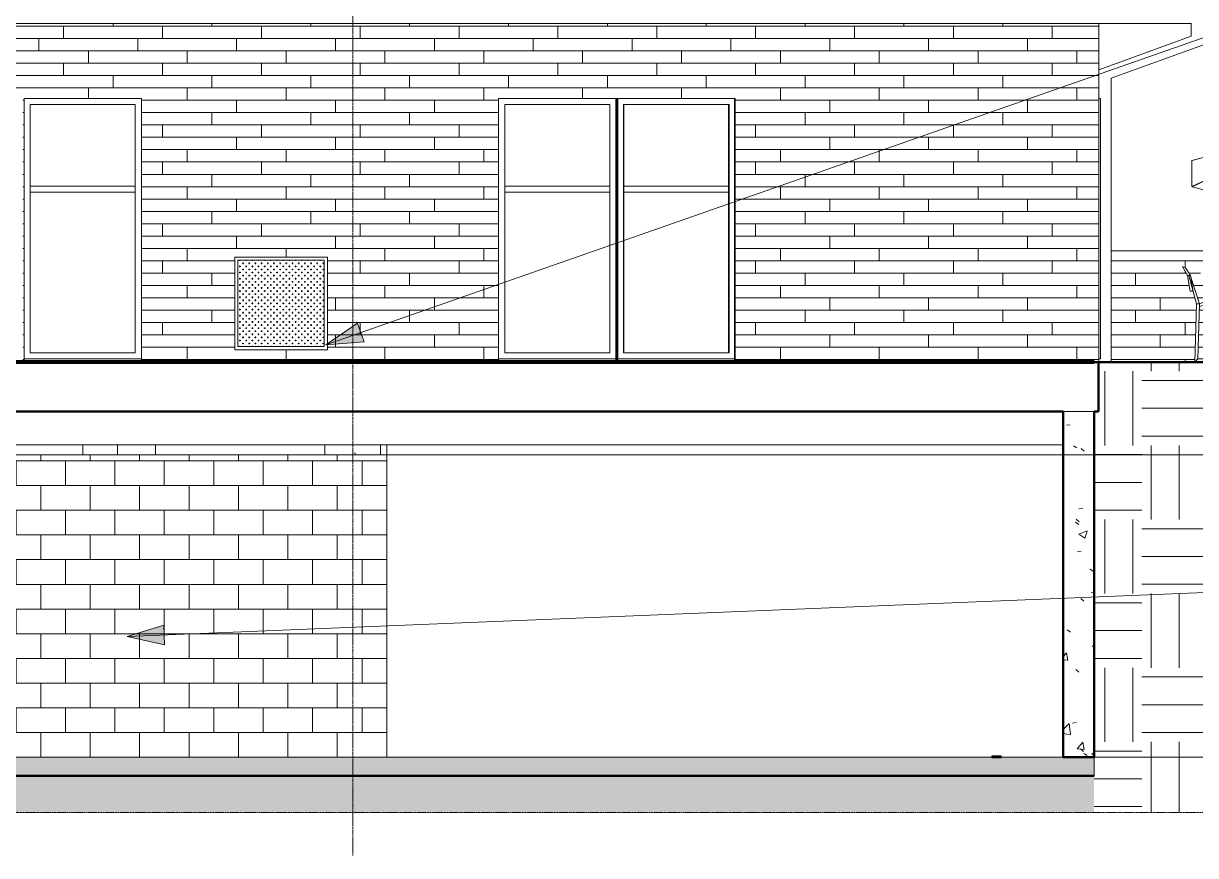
# Model space of a CAD drawing. Header units: inches. Extents: x -4169 to 1631, y -238 to 585.
# Drawn here: x 766 to 1145.4, y -159.8 to 109.7 of the extents above; entities that cross this region are included whole.
import ezdxf

# ---------------------------------------------------------------- set-up
doc = ezdxf.new("R2010")
doc.units = ezdxf.units.IN
doc.header["$MEASUREMENT"] = 0
doc.linetypes.add('Aligning Line 1_8_', pattern=[0.25, 0.125, -0.125])
doc.linetypes.add('Grid Line 1_2_', pattern=[0.875, 0.5, -0.125, 0.125, -0.125])
for name, color, linetype, lineweight in [('0-5', 10, 'Continuous', 5), ('0-6', 253, 'Continuous', 13), ('A-CLNG', 13, 'Continuous', 13), ('A-FLOR', 192, 'Continuous', 13), ('A-FLOR-2', 53, 'Continuous', 50), ('A-FLOR-LEVL-1', 51, 'Grid Line 1_2_', 9), ('A-FLOR-PATT-2', 9, 'Continuous', 9), ('A-GENM', 5, 'Continuous', 9), ('A-GENM-1', 53, 'Continuous', 50), ('A-GLAZ', 151, 'Continuous', 13), ('A-GLAZ-1', 151, 'Continuous', 9), ('A-WALL', 113, 'Continuous', 13), ('A-WALL-1', 253, 'Continuous', 13), ('A-WALL-2', 10, 'Continuous', 13), ('A-WALL-PATT-1', 111, 'Continuous', 9), ('A-WALL-PATT-2', 254, 'Continuous', 9), ('C-BLDG-PADS-1', 55, 'Continuous', 9), ('C-BLDG-PADS-2', 10, 'Continuous', 13), ('C-TOPO', 7, 'Continuous', 9), ('C-TOPO-1', 250, 'Continuous', 50), ('G-ANNO-SYMB', 111, 'Aligning Line 1_8_', 9), ('G-ANNO-SYMB-2', 147, 'Aligning Line 1_8_', 9), ('G-ANNO-TEXT', 231, 'Continuous', 9), ('G-IMPT', 8, 'Continuous', 9), ('L-SITE', 91, 'Continuous', 9), ('S-COLS', 52, 'Continuous', 9), ('S-FNDN', 32, 'Continuous', 13), ('S-FNDN-1', 53, 'Continuous', 50), ('S-GRID-1', 1, 'Grid Line 1_2_', 9)]:
    doc.layers.add(name, color=color, linetype=linetype, lineweight=lineweight)
pattern_1 = [(50, (0, 0), (27.5427, -2.40992), [2.88, -31.68]), (355, (0, 0), (-5.327844, 28.884266), [2.304, -25.344]), (100.451, (2.295, -0.2), (22.215316, 26.47393), [2.448, -26.924]), (46.184, (0, 7.68), (40.98187, -6.35642), [4.32, -47.52]), (96.636, (3.415, 7.15), (35.89075, 37.40619), [3.671, -40.386]), (351.184, (0, 7.68), (35.89097, 37.40622), [3.456, -38.016]), (21, (3.84, 5.76), (22.921036, -15.46073), [2.88, -31.68]), (326, (3.84, 5.76), (9.34353, 27.84574), [2.304, -25.344]), (71.451, (5.75, 4.472), (32.26477, 12.38442), [2.448, -26.924]), (37.5, (0, 0), (0.466855, 12.782707), [1.267, -23.77, 1.267, -24.461, -25.44]), (37.5, (0, 0), (0.466855, 12.782707), [-50.765, 1.267, -24.173]), (7.5, (0, 0), (10.10159, 15.14509), [1.267, -13.402, 1.267, -23.194, -9.696]), (7.5, (0, 0), (10.10159, 15.14509), [-39.13, 1.267, -8.429]), (327.5, (-8.563, 0), (20.499161, -0.86578), [1.267, -8.333, 1.267, -28.685, -39.744]), (327.5, (-8.563, 0), (20.499161, -0.86578), [-39.552, 1.267, -38.477]), (317.5, (-12.403, 0), (22.39478, 3.844288), [1.267, -11.213, 1.267, -18.624, -28.224]), (317.5, (-12.403, 0), (22.39478, 3.844288), [-32.371, 1.267, -26.957])]
pattern_2 = [(0, (0, 0), (24, 24), [24, -24]), (0, (0, 9), (24, 24), [24, -24]), (0, (0, 18), (24, 24), [24, -24]), (90, (3, 21), (-24, 24), [24, -24]), (90, (12, 21), (-24, 24), [24, -24]), (90, (21, 21), (-24, 24), [24, -24])]

# ---------------------------------------------------------------- blocks, each defined once
blk = doc.blocks.new('Parking_Stall_Multiple - STANDARD-1626801-BUILDING ELEVATION - SOUTH')
at = {"layer": 'A-GENM-1'}
for p, q in [((12057.06, -127.75), (12054.06, -127.75)), ((12054.06, -127.75), (12054.06, -128)), ((12054.06, -128), (12057.06, -128)), ((12057.06, -128), (12057.06, -127.75))]:
    blk.add_line(p, q, dxfattribs=at)
blk = doc.blocks.new('CTR - 2nd Phase_rvt-2-BUILDING ELEVATION - SOUTH')
at = {"layer": 'A-FLOR-PATT-2'}
h = blk.add_hatch(dxfattribs=at)
h.set_pattern_fill('FP_31', color=256, style=0, pattern_type=2)
h.set_pattern_definition(pattern_2)
h.paths.add_polyline_path([(12085.05, -0.25), (12087.19, -0.25), (12087.19, 0.25), (9891.19, 0.25), (9891.19, -0.25), (12079.66, -0.25)], flags=0)
at = {"layer": 'A-WALL-PATT-2'}
h = blk.add_hatch(dxfattribs=at)
h.set_pattern_fill('FP_30', color=256, style=0, pattern_type=2)
h.set_pattern_definition(pattern_1)
h.paths.add_polyline_path([(12087.19, -128), (12087.19, -16), (12077.19, -16), (12077.19, -128)], flags=0)
at = {"layer": 'A-FLOR-2'}
for p, q in [((12087.19, 0.25), (9891.19, 0.25)), ((12088.59, 0), (9897.39, 0)), ((12087.19, -0.25), (12087.19, 0.25)), ((12088.59, -16), (12088.59, 0)), ((9891.19, -0.25), (12087.19, -0.25)), ((9901.19, -16), (12077.19, -16)), ((12087.19, -16), (12088.59, -16))]:
    blk.add_line(p, q, dxfattribs=at)
at = {"layer": 'A-FLOR-LEVL-1'}
for p, q in [((9609.49, 0), (12558.48, 0)), ((9609.49, -30), (12558.48, -30)), ((9609.49, -128), (12558.48, -128))]:
    blk.add_line(p, q, dxfattribs=at)
at = {"layer": 'A-WALL-1'}
blk.add_line((12087.19, -16), (12077.19, -16), dxfattribs=at)
at = {"layer": 'S-FNDN-1'}
for p, q in [((12077.19, -16), (12077.19, -128)), ((12087.19, -128), (12087.19, -16)), ((12077.19, -128), (12087.19, -128))]:
    blk.add_line(p, q, dxfattribs=at)
at = {"layer": '0-6'}
blk.add_blockref('Parking_Stall_Multiple - STANDARD-1626801-BUILDING ELEVATION - SOUTH', (0, 0), dxfattribs=at)
blk = doc.blocks.new('CTR  - Topography_rvt-2-BUILDING ELEVATION - SOUTH')
at = {"layer": 'C-BLDG-PADS-1'}
h = blk.add_hatch(dxfattribs=at)
h.set_pattern_fill('FP_30', color=256, style=0, pattern_type=2)
h.set_pattern_definition(pattern_1)
h.paths.add_polyline_path([(12031.23, -134), (12087.19, -134), (12087.19, -128), (9891.19, -128), (9891.19, -134), (11945.12, -134)], flags=0)
at = {"layer": 'C-TOPO'}
h = blk.add_hatch(dxfattribs=at)
h.set_pattern_fill('FP_55', color=256, style=0, pattern_type=2)
h.set_pattern_definition(pattern_2)
h.paths.add_polyline_path([(12087.19, -145.87), (12268.59, -145.87), (12268.59, -30), (12184.69, -30), (12134.96, 0), (12088.59, 0), (12088.59, -1), (12088.69, -1), (12088.69, -13.75), (12088.59, -13.75), (12088.59, -16), (12087.19, -16), (12087.19, -134)], flags=0)
h = blk.add_hatch(dxfattribs=at)
h.set_pattern_fill('FP_55', color=256, style=0, pattern_type=2)
h.set_pattern_definition(pattern_2)
h.paths.add_polyline_path([(12079.87, -145.87), (12087.19, -145.87), (12087.19, -134.01), (9891.19, -134.01), (9891.19, -145.87), (12031.23, -145.87)], flags=0)
at = {"layer": 'A-FLOR-LEVL-1'}
for p, q in [((9609.49, 0), (12558.48, 0)), ((9609.49, -128), (12558.48, -128))]:
    blk.add_line(p, q, dxfattribs=at)
at = {"layer": 'C-BLDG-PADS-2'}
for p, q in [((12087.19, -128), (9891.19, -128)), ((12087.19, -134), (12087.19, -128)), ((9891.19, -134), (12087.19, -134))]:
    blk.add_line(p, q, dxfattribs=at)
at = {"layer": 'C-TOPO'}
for p, q in [((12088.59, 0), (12091.01, 0)), ((12091.01, 0), (12134.96, 0)), ((12079.87, -134.01), (9891.19, -134.01)), ((12079.87, -134.01), (12087.19, -134.01))]:
    blk.add_line(p, q, dxfattribs=at)
at = {"layer": 'C-TOPO-1'}
for p, q in [((12088.59, 0), (12091.01, 0)), ((12091.01, 0), (12134.96, 0)), ((9891.19, -134.01), (12079.87, -134.01)), ((12079.87, -134.01), (12087.19, -134.01))]:
    blk.add_line(p, q, dxfattribs=at)
at = {"layer": 'G-ANNO-SYMB-2'}
blk.add_line((9742.88, 0), (12461.78, 0), dxfattribs=at)
blk = doc.blocks.new('CTR - 1st Phase - Common Walls_rvt-2-BUILDING ELEVATION - SOUTH')
at = {"layer": 'A-FLOR-LEVL-1'}
for p, q in [((9609.49, 0), (12558.48, 0)), ((9609.49, -30), (12558.48, -30)), ((9609.49, -128), (12558.48, -128))]:
    blk.add_line(p, q, dxfattribs=at)
at = {"layer": 'A-WALL-2'}
for p, q in [((11770.99, -30), (11770.99, -26.75)), ((11783.36, -26.75), (11783.36, -30))]:
    blk.add_line(p, q, dxfattribs=at)
at = {"layer": 'G-ANNO-SYMB-2'}
blk.add_line((9706.24, 0), (12461.78, 0), dxfattribs=at)
blk = doc.blocks.new('Concrete-Rectangular-Column - ONE-1856735-BUILDING ELEVATION - SOUTH')
at = {"layer": 'S-COLS'}
h = blk.add_hatch(dxfattribs=at)
h.set_pattern_fill('FP_29', color=256, style=0, pattern_type=2)
h.set_pattern_definition([(0, (0, 0), (30.72, 7.68), [1.267, -21.773, 1.267, -21.773, -122.88]), (0, (0, 0), (30.72, 7.68), [-46.08, 1.267, -44.813, 1.267, -21.773, -53.76]), (0, (0, 0), (30.72, 7.68), [-115.2, 1.267, -14.093, 1.267, -37.133]), (120, (11.52, 3.84), (-22.011075, 22.7643004), [1.267, -21.773, 1.267, -21.773, -122.88]), (120, (11.52, 3.84), (-22.011075, 22.7643004), [-46.08, 1.267, -44.813, 1.267, -21.773, -53.76]), (120, (11.52, 3.84), (-22.011075, 22.7643004), [-115.2, 1.267, -14.093, 1.267, -37.133]), (240, (15.36, 19.2), (-8.708925, -30.4443004), [1.267, -21.773, 1.267, -21.773, -122.88]), (240, (15.36, 19.2), (-8.708925, -30.4443004), [-46.08, 1.267, -44.813, 1.267, -21.773, -53.76]), (240, (15.36, 19.2), (-8.708925, -30.4443004), [-115.2, 1.267, -14.093, 1.267, -37.133])])
h.paths.add_polyline_path([(11838.19, -30), (11856.19, -30), (11856.19, -26.75), (11838.19, -26.75)], flags=0)
for p, q in [((11838.19, -26.75), (11838.19, -30)), ((11856.19, -30), (11856.19, -26.75))]:
    blk.add_line(p, q, dxfattribs=at)
blk = doc.blocks.new('Outdoor Table01 - 02ZUTB01_dwg-V21-BUILDING ELEVATION - SOUTH')
at = {"layer": 'G-IMPT'}
for p, q in [((12157.79, 75.5), (12118.79, 65.24)), ((12157.79, 75.5), (12118.9, 65.31)), ((12157.79, 75.5), (12141.53, 71.26)), ((12152.14, 72.79), (12152.09, 72.77)), ((12152.22, 72.82), (12152.17, 72.79)), ((12157.79, 75.5), (12152.21, 72.83)), ((12157.79, 75.5), (12152.29, 72.85)), ((12157.79, 75.5), (12156.82, 74.03)), ((12157.79, 75.5), (12156.84, 74.03)), ((12160.13, 74.88), (12157.79, 75.5)), ((12157.79, 75.5), (12159.45, 74.71)), ((12157.79, 75.5), (12158.47, 74.45)), ((12157.79, 75.5), (12160.14, 74.89)), ((12157.79, 75.5), (12160.13, 74.89)), ((12157.79, 75.5), (12159.44, 74.7)), ((12157.79, 75.5), (12158.48, 74.45)), ((12118.9, 65.31), (12141.53, 71.26)), ((12118.79, 56.82), (12118.79, 65.24)), ((12123.46, 59.06), (12118.79, 56.82)), ((12123.46, 58.95), (12118.9, 56.75)), ((12196.79, 59.06), (12196.79, 58.95)), ((12141.53, 50.8), (12118.9, 56.75)), ((12142.22, 51.84), (12141.53, 50.8)), ((12142.45, 51.78), (12141.79, 50.77)), ((12146.46, 50.77), (12141.79, 50.77)), ((12157.79, 49.5), (12157.79, 50.77)), ((12157.79, 49.5), (12157.79, 50.77)), ((12157.79, 36), (12157.79, 49.5)), ((12157.79, 36), (12157.79, 49.5)), ((12178.04, 51.84), (12177.81, 51.78)), ((12116.8, 30.5), (12115.8, 31)), ((12115.8, 31), (12117.42, 28)), ((12116.8, 30.5), (12118.42, 28)), ((12117.42, 28), (12118.29, 23)), ((12117.42, 28), (12117.79, 28)), ((12120.29, 18.83), (12117.79, 28)), ((12118.29, 28), (12117.79, 28)), ((12118.55, 27.21), (12118.29, 28)), ((12118.29, 28), (12118.42, 28)), ((12118.42, 28), (12119.29, 23)), ((12121.29, 18.83), (12118.57, 27.15)), ((12118.29, 23), (12119.15, 23)), ((12119.23, 23), (12119.29, 23)), ((12122.79, 19.48), (12121.29, 18.83)), ((12124.69, 19.56), (12122.79, 19.48)), ((12122.79, 18.48), (12122.79, 19.48)), ((12119.79, 0), (12120.29, 18.83)), ((12120.29, 18.83), (12121.29, 18.83)), ((12120.79, 1), (12121.29, 18.83)), ((12121.27, 17.98), (12122.79, 18.48)), ((12122.79, 18.48), (12124.69, 18.56)), ((12120.79, 1), (12119.79, 0)), ((12124.49, 1), (12120.79, 1))]:
    blk.add_line(p, q, dxfattribs=at)
blk = doc.blocks.new('Outdoor Table01 - Outdoor Table01-V22-BUILDING ELEVATION - SOUTH')
blk.add_blockref('Outdoor Table01 - 02ZUTB01_dwg-V21-BUILDING ELEVATION - SOUTH', (0, 0))
blk = doc.blocks.new('_THE_ WINDOW _ DOOR - Window - 1st Floor-2113384-BUILDING ELEVATION - SOUTH')
at = {"layer": 'A-GLAZ'}
for p, q in [((11894.38, 85.38), (11894.38, 1)), ((11932.4, 85.38), (11894.38, 85.38)), ((11932.4, 1), (11932.4, 85.38)), ((11896.38, 83.38), (11930.4, 83.38)), ((11896.38, 3), (11896.38, 83.38)), ((11930.4, 83.38), (11930.4, 3)), ((11930.4, 57), (11896.38, 57)), ((11896.38, 57), (11896.38, 55)), ((11930.4, 55), (11930.4, 57)), ((11896.38, 55), (11930.4, 55)), ((11894.38, 1), (11932.4, 1)), ((11894.38, 1), (11894.38, 0.5)), ((11894.38, 0.5), (11932.4, 0.5)), ((11930.4, 3), (11896.38, 3)), ((11932.4, 0.5), (11932.4, 1))]:
    blk.add_line(p, q, dxfattribs=at)
blk = doc.blocks.new('_THE_ WINDOW _ DOOR - Window - 1st Floor-V38-BUILDING ELEVATION - SOUTH')
at = {"layer": 'A-GLAZ'}
for p, q in [((11970.99, 85.38), (11932.96, 85.38)), ((11932.96, 85.38), (11932.96, 1)), ((11970.99, 1), (11970.99, 85.38)), ((11934.96, 3), (11934.96, 83.38)), ((11934.96, 83.38), (11968.99, 83.38)), ((11968.99, 83.38), (11968.99, 3)), ((11934.96, 57), (11934.96, 55)), ((11968.99, 57), (11934.96, 57)), ((11968.99, 55), (11968.99, 57)), ((11934.96, 55), (11968.99, 55)), ((11932.96, 1), (11970.99, 1)), ((11932.96, 1), (11932.96, 0.5)), ((11932.96, 0.5), (11970.99, 0.5)), ((11968.99, 3), (11934.96, 3)), ((11970.99, 0.5), (11970.99, 1))]:
    blk.add_line(p, q, dxfattribs=at)
blk = doc.blocks.new('_THE_ WINDOW _ DOOR - Window - 1st Floor-V41-BUILDING ELEVATION - SOUTH')
at = {"layer": 'A-GLAZ'}
for p, q in [((12089.19, 85.37), (12088.69, 85.37)), ((12089.19, 85.37), (12089.19, 1)), ((12089.19, 1), (12088.69, 1))]:
    blk.add_line(p, q, dxfattribs=at)
blk = doc.blocks.new('089100 - Louvers - Magic-Pak - 089100 - Louvers - Magic-Pak-2121265-BUILDING ELEVATION - SOUTH')
at = {"layer": 'A-GLAZ-1'}
h = blk.add_hatch(dxfattribs=at)
h.set_pattern_fill('FP_71', color=256, style=0, pattern_type=2)
h.set_pattern_definition([(0, (10274.802, 0), (1, 1), [0.5, -1.5]), (90, (10275.052, -0.25), (-1, 1), [0.5, -1.5])])
h.paths.add_polyline_path([(10287.48, 5), (10288.8, 5), (10288.8, 33), (10260.8, 33), (10260.8, 5), (10282.1, 5)], flags=0)
at = {"layer": 'A-GLAZ'}
for p, q in [((10289.8, 34), (10259.8, 34)), ((10259.8, 34), (10259.8, 4)), ((10260.8, 5), (10260.8, 33)), ((10260.8, 33), (10288.8, 33)), ((10288.8, 33), (10288.8, 5)), ((10289.8, 4), (10289.8, 34)), ((10259.8, 4), (10289.8, 4)), ((10288.8, 5), (10260.8, 5))]:
    blk.add_line(p, q, dxfattribs=at)
blk = doc.blocks.new('077123 - Manufactured Gutters and Downspouts - 077123 - Manufactured Gutters and Downspouts-2024313-BUILDING ELEVATION - SOUTH')
at = {"layer": 'A-GENM'}
for p, q in [((12118.59, 413.51), (12129.25, 413.51)), ((12129.25, 413.51), (12129.25, 395.11)), ((12129.25, 395.11), (12118.59, 395.11)), ((12129.25, 395.11), (12125.9, 384.1)), ((12125.9, 384.1), (12118.59, 384.1)), ((12122.56, 384.1), (12122.56, 371.1)), ((12122.56, 371.1), (12118.59, 371.1)), ((12122.56, 371.1), (12122.56, 358.75)), ((12122.56, 358.75), (12118.59, 358.75)), ((12122.56, 358.75), (12122.56, 353.15)), ((12122.56, 353.15), (12118.59, 353.15)), ((12118.59, 353.15), (12122.56, 353.15)), ((12122.56, 102.78), (12122.56, 353.15)), ((12118.56, 109.75), (12118.56, 105.58)), ((12118.56, 105.58), (12088.69, 94.71)), ((12092.69, 91.91), (12122.56, 102.78)), ((12092.69, 0), (12092.69, 91.91))]:
    blk.add_line(p, q, dxfattribs=at)

msp = doc.modelspace()

# ---------------------------------------------------------------- hatches: boundary and pattern name
at = {"layer": 'A-WALL-PATT-1'}
h = msp.add_hatch(dxfattribs=at)
h.set_pattern_fill('FP_60', color=256, style=0, pattern_type=2)
h.set_pattern_definition([(0, (306.968, 0.8), (0, 4), []), (90, (306.968, 0.8), (-8, 8), [4, -28]), (90, (322.968, 4.8), (-8, 8), [4, -28])])
h.paths.add_polyline_path([(1114.0552, 0), (1114.0552, 109.625), (311.2802, 109.625), (311.2802, 0.25), (1112.5552, 0.25), (1112.5555, 0), (1113.9552, 0)], flags=0)
h.paths.add_polyline_path([(996.3552, 0.5), (958.1427, 0.5), (958.1427, 85.375), (996.3552, 85.375), (996.3552, 1)], flags=0)
h.paths.add_polyline_path([(957.9552, 0.5), (919.7427, 0.5), (919.7427, 85.375), (957.9552, 85.375), (957.9552, 1)], flags=0)
h.paths.add_polyline_path([(437.6715, 0.5), (420.7302, 0.5), (420.7302, 85.375), (458.7552, 85.375), (458.7552, 0.5), (443.0535, 0.5)], flags=0)
h.paths.add_polyline_path([(497.1552, 0.5), (459.1302, 0.5), (459.1302, 85.375), (497.1552, 85.375), (497.1552, 1)], flags=0)
h.paths.add_polyline_path([(776.7326, 0.5), (766.1427, 0.5), (766.1427, 85.375), (804.1677, 85.375), (804.1677, 0.5), (782.1145, 0.5)], flags=0)
h.paths.add_polyline_path([(765.7677, 0.5), (727.7427, 0.5), (727.7427, 85.375), (765.7677, 85.375), (765.7677, 1)], flags=0)
h.paths.add_polyline_path([(650.9427, 0.5), (650.9427, 85.375), (688.9677, 85.375), (688.9677, 0.5), (652.9484, 0.5)], flags=0)
h.paths.add_polyline_path([(343.7427, 0.5), (343.7427, 85.375), (381.7677, 85.375), (381.7677, 0.5), (346.1789, 0.5)], flags=0)
h.paths.add_polyline_path([(551.7552, 4), (551.7552, 34), (581.7552, 34), (581.7552, 4), (561.4557, 4)], flags=0)
h.paths.add_polyline_path([(862.8434, 4), (834.3427, 4), (834.3427, 34), (864.3427, 34), (864.3427, 4)], flags=0)
h = msp.add_hatch(dxfattribs=at)
h.set_pattern_fill('FP_58', color=256, style=0, pattern_type=2)
h.set_pattern_definition([(0, (1245.955, 0.8), (0, 4), []), (90, (1245.955, 0.8), (-8, 8), [4, -28]), (90, (1261.955, 4.8), (-8, 8), [4, -28])])
h.paths.add_polyline_path([(1121.1756, 0), (1145.1552, 0), (1145.6552, 18.8295), (1144.5183, 23), (1143.6552, 23), (1142.7853, 28), (1141.1696, 31), (1142.1696, 30.5), (1143.7853, 28), (1143.933, 27.1508), (1146.6552, 18.8295), (1148.1552, 19.4798), (1150.0553, 19.5558), (1150.0553, 19.8379), (1149.1933, 23), (1148.3302, 23), (1147.4603, 28), (1145.8446, 31), (1146.8446, 30.5), (1148.4603, 28), (1148.608, 27.1508), (1150.0553, 22.7266), (1150.0553, 36), (1118.0552, 36), (1118.0552, 0)], flags=0)
h.paths.add_polyline_path([(1146.1552, 1), (1149.8568, 1), (1150.0553, 8.4777), (1150.0553, 18.5558), (1148.1552, 18.4798), (1146.6315, 17.9844), (1146.164, 1.3119)], flags=0)
h = msp.add_hatch(dxfattribs=at)
h.set_pattern_fill('FP_43', color=256, style=0, pattern_type=2)
h.set_pattern_definition([(0, (595.555, -128), (0, 8), []), (90, (595.555, -128), (-8, 8), [8, -8])])
h.paths.add_polyline_path([(626.0388, -128), (883.5552, -128), (883.5552, -30), (595.5552, -30), (595.5552, -128)], flags=0)
at = {"layer": 'G-ANNO-TEXT'}
for points in [[(863.8241, 5.6182), (876.2126, 6.5468), (874.0886, 12.6167)], [(799.5122, -88.8726), (811.6333, -91.5961), (811.3711, -85.1706)]]:
    msp.add_hatch(color=256, dxfattribs=at).paths.add_polyline_path(points, flags=0)

# ---------------------------------------------------------------- linework, layer by layer
at = {"layer": 'A-CLNG'}
for q in [(273.0052, 109.625), (1143.7052, 109.75)]:
    msp.add_line((1143.7052, 109.625), q, dxfattribs=at)
at = {"layer": 'A-FLOR'}
for p, q in [((1114.0552, -1), (1113.9552, -1)), ((1114.0552, -1), (1114.0552, -13.75)), ((1114.0552, -13.75), (1113.9552, -13.75)), ((1102.5552, -26.75), (-1073.4448, -26.75))]:
    msp.add_line(p, q, dxfattribs=at)
at = {"layer": 'A-FLOR-LEVL-1'}
for p, q in [((-1364.3938, 0), (1583.0971, 0)), ((-1364.3938, -30), (1583.0971, -30)), ((-1364.3938, -128), (1583.0971, -128))]:
    msp.add_line(p, q, dxfattribs=at)
at = {"layer": 'A-WALL'}
for p, q in [((1114.0552, 0), (1114.0552, 109.625)), ((957.7677, 85.375), (957.9552, 85.375)), ((957.9552, 85.375), (957.9552, 0.5)), ((1248.0802, 36), (1118.0552, 36)), ((834.3427, 34), (864.3427, 34)), ((834.3427, 4), (834.3427, 34)), ((864.3427, 34), (864.3427, 4)), ((864.3427, 4), (834.3427, 4)), ((766.1427, 0.5), (766.1427, 1)), ((804.1677, 0.5), (766.1427, 0.5)), ((804.1677, 1), (804.1677, 0.5)), ((919.7427, 0.5), (919.7427, 1)), ((957.9552, 0.5), (919.7427, 0.5)), ((957.7677, 1), (957.9552, 1)), ((958.1427, 0.5), (958.1427, 1)), ((996.3552, 0.5), (958.1427, 0.5)), ((996.3552, 1), (996.3552, 0.5))]:
    msp.add_line(p, q, dxfattribs=at)
at = {"layer": 'G-ANNO-SYMB'}
for p, q in [((-1268.3977, 0), (1487.1463, 0)), ((-1268.3938, -145.8387), (1487.1463, -145.8387))]:
    msp.add_line(p, q, dxfattribs=at)
at = {"layer": 'G-ANNO-TEXT'}
for p, q in [((863.8241, 5.6182), (1232.6569, 134.685)), ((874.0886, 12.6167), (863.8241, 5.6182)), ((876.2126, 6.5468), (874.0886, 12.6167)), ((863.8241, 5.6182), (876.2126, 6.5468)), ((799.5122, -88.8726), (1232.6569, -71.1974)), ((811.3711, -85.1706), (799.5122, -88.8726)), ((811.6333, -91.5961), (811.3711, -85.1706)), ((799.5122, -88.8726), (811.6333, -91.5961))]:
    msp.add_line(p, q, dxfattribs=at)
at = {"layer": 'S-FNDN'}
for p, q in [((957.9552, 12), (957.7677, 12)), ((883.5552, -30), (595.5552, -30)), ((785.1552, -26.75), (785.1552, -30)), ((883.5552, -26.75), (883.5552, -128))]:
    msp.add_line(p, q, dxfattribs=at)
at = {"layer": 'S-GRID-1'}
msp.add_line((872.5552, -159.8356), (872.5552, 470.5), dxfattribs=at)

# ---------------------------------------------------------------- block references
at = {"layer": '0-5'}
for name in ['CTR - 2nd Phase_rvt-2-BUILDING ELEVATION - SOUTH', 'CTR - 1st Phase - Common Walls_rvt-2-BUILDING ELEVATION - SOUTH', 'CTR  - Topography_rvt-2-BUILDING ELEVATION - SOUTH']:
    msp.add_blockref(name, (-10974.6342, 0), dxfattribs=at)
at = {"layer": 'A-GENM'}
msp.add_blockref('077123 - Manufactured Gutters and Downspouts - 077123 - Manufactured Gutters and Downspouts-2024313-BUILDING ELEVATION - SOUTH', (-10974.6342, 0), dxfattribs=at)
at = {"layer": 'A-GLAZ'}
for name, p in [('_THE_ WINDOW _ DOOR - Window - 1st Floor-V38-BUILDING ELEVATION - SOUTH', (-11166.8217, 0)), ('_THE_ WINDOW _ DOOR - Window - 1st Floor-2113384-BUILDING ELEVATION - SOUTH', (-10974.6342, 0)), ('_THE_ WINDOW _ DOOR - Window - 1st Floor-2113384-BUILDING ELEVATION - SOUTH', (-10936.2342, 0)), ('_THE_ WINDOW _ DOOR - Window - 1st Floor-V38-BUILDING ELEVATION - SOUTH', (-10974.6342, 0)), ('_THE_ WINDOW _ DOOR - Window - 1st Floor-V41-BUILDING ELEVATION - SOUTH', (-10974.6342, 0)), ('089100 - Louvers - Magic-Pak - 089100 - Louvers - Magic-Pak-2121265-BUILDING ELEVATION - SOUTH', (-9425.4592, 0))]:
    msp.add_blockref(name, p, dxfattribs=at)
at = {"layer": 'L-SITE'}
msp.add_blockref('Outdoor Table01 - Outdoor Table01-V22-BUILDING ELEVATION - SOUTH', (-10974.6342, 0), dxfattribs=at)
at = {"layer": 'S-COLS'}
msp.add_blockref('Concrete-Rectangular-Column - ONE-1856735-BUILDING ELEVATION - SOUTH', (-10974.6342, 0), dxfattribs=at)

doc.saveas('drawing.dxf')
